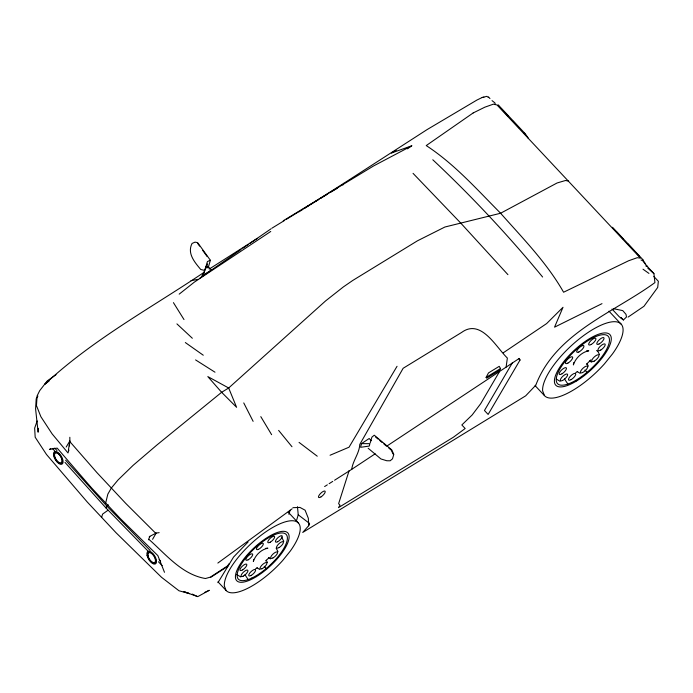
<?xml version="1.0" encoding="UTF-8"?>
<svg xmlns="http://www.w3.org/2000/svg" width="693" height="693" viewBox="0 0 693 693"><rect width="100%" height="100%" fill="white"/><g stroke="black" fill="none" stroke-linecap="round" stroke-linejoin="round"><path stroke-width="1.04" d="M535.784 385.221L525.658 395.85L302.728 532.449L308.654 525.736L308.333 518.295L305.093 510.187L299.948 507.423L292.905 507.683M38.358 428.317L38.115 432.207L35.586 408.905L36.201 398.761L37.916 396.067M69.352 445.963L69.672 442.94M69.828 437.274L69.88 440.921L68.373 450.346L68.928 450L67.992 452.945L52.166 433.939L40.87 416.692L36.46 405.596L37.11 395.859L39.7 390.653L47.254 380.925L56.046 374.679M105.682 502.971L107.839 494.135L111.348 488.019L118.061 479.946L133.117 465.341L156.653 445.218L221.639 392.299L228.673 387.993L325.545 300.953L343.425 286.876L352.806 280.422L417.411 240.835L444.923 227.009L500.597 213.245L557.051 182.995L565.462 180.501L568.615 181.081M253.638 559.381L253.361 561.521C255.319 555.162 261.296 549.367 267.905 548.189L265.714 548.319M573.674 362.664L573.388 364.934C575.459 358.194 581.799 352.053 588.799 350.805L586.477 350.935M506.107 367.134L507.363 358.056C495.833 346.933 480.977 318.234 461.599 332.458L403.144 368.278L359.788 444.412C359.303 453.543 352.858 460.559 351.723 469.343L334.563 480.24M371.214 440.661L369.196 438.504L361.46 443.633L360.611 447.306L369.274 446.058L369.741 444.464M217.94 582.666L233.567 557.051L248.111 541.952M148.441 539.786L149.827 536.373L156.176 533.056L159.173 532.666M202.044 276.481L203.491 274.974L205.5 268.061L207.441 263.972L205.864 267.844M349.168 470.504L338.617 503.707L340.012 505.197L338.47 507.64L453.387 437.231L465.168 428.508L461.841 424.956L472.158 414.968L480.682 403.69L499.566 371.474M101.628 517.35L102.581 514.111L108.091 510.178M148.726 551.81L106.055 508.047L106.687 505.907L108.368 504.876M205.033 269.655L207.415 261.556L210.377 260.256L197.635 242.619L195.028 242.143L192.065 243.442C186.928 253.387 194.681 262.223 200.736 269.49L204.799 270.452L201.316 277.235M208.056 268.165L210.377 260.256M288.912 514.31L290.124 510.195M296.405 520.963L298.224 514.795L297.479 506.704M370.253 442.74L371.89 437.162L374.246 435.204L391.779 449.904L393.806 454.383L392.498 458.827L390.15 460.784L386.815 460.758L380.951 458.965L368.148 448.232M37.171 420.946L34.65 428.179L35.178 437.222L46.474 454.461L87.24 501.992L116.008 532.709L161.538 577.312L179.011 590.783L189.622 593.641L183.541 591.536L197.141 596.43M535.888 384.936C555.933 332.839 613.27 313.011 654.92 282.605L653.932 273.631L647.063 266.242M308.654 525.736L309.589 523.839L308.697 522.834L298.224 514.795M342.87 185.04L343.728 183.35L427.018 129.634L476.983 100.017L482.189 97.496L486.858 96.344L488.4 97.444M500.537 368.546L499.662 370.253L486.694 378.196L486.105 377.39L488.504 372.903L499.22 366.337L500.537 368.546L486.105 377.39M152.581 539.319L156.176 533.056L155.76 533.315L125.728 503.378L96.968 472.661L69.465 441.181M512.534 362.534L484.459 410.499L488.141 414.431L520.027 360.048L519.274 358.42L386.928 446.032M397.046 366.285L349.038 447.193L330.067 455.249M66.173 447.054L69.88 440.921M148.995 539.44C165.922 554.4 182.025 574.592 205.449 578.516L210.351 577.148L227.477 565.947L229.227 563.582M269.213 557.449L265.636 560.966M590.895 359.84L586.391 364.345M179.184 294.144L194.395 282.094L270.764 231.462M308.662 522.851L309.589 523.839M199.87 278.092L241.077 249.489M49.125 380.994L44.846 384.199C92.368 339.847 150.043 308.576 203.733 272.557M217.845 563.062L292.169 508.775M242.836 248.267L248.129 244.62M249.887 243.399L271.041 228.794M407.38 148.822L411.755 145.816L391.415 153.006L396.11 150.45M503.291 352.789L546.63 323.579L563.002 307.302L554.539 327.174L601.992 303.647M351.723 469.343L375.19 453.802M628.075 317.091L643.97 306.28L657.7 287.439L658.35 281.28L653.837 276.464M210.585 577.408L227.832 566.328L227.477 565.947M209.182 269.083L257.363 238.383M299.185 211.737L301.905 209.996M304.634 208.255L343.728 183.35M324.627 486.538L327.339 484.823M329.14 483.679L332.753 481.384M203.491 274.974L211.434 270.071L208.073 266.484L205.5 268.061L208.29 266.84M283.255 220.755L373.631 165.922L411.755 145.816M271.925 228.188L284.71 220.348M286.538 219.231L299.324 211.391M301.152 210.274L308.463 205.795M310.291 204.678L313.028 202.997M314.856 201.88L318.511 199.645M320.339 198.519L327.642 194.04M50.935 448.527L49.42 449.454L57.164 448.111L91.303 487.621L120.071 518.329L157.848 555.604L164.484 572.297M149.264 536.711L149.827 536.373M613.695 308.723L622.764 310.62L626.03 314.388L626.463 317.004L623.44 319.932L621.205 317.801M255.613 568.788L257.19 567.818M575.77 372.635L577.442 371.613M330.379 192.368L337.552 188.115M204.582 592.472L209.286 590.297L197.722 596.656L192.247 594.1M190.999 280.674L198.25 279.314M482.189 97.496L483.887 97.185M361.46 443.633L369.975 443.667M645.824 265.991L647.652 266.346M641.025 259.979L642.801 260.793L645.893 264.899M589.535 360.966L591.536 362.17M577.252 371.604L580.102 373.319M556.444 379.14L560.083 381.332M268.598 557.778L270.487 558.913M257.008 567.81L259.702 569.429M236.521 574.41L240.817 576.992M596.56 350.537L597.522 351.108M195.591 359.918L214.995 372.202M185.334 342.559L203.274 355.214M643 269.196L648.951 273.414M299.064 442.403L317.255 456.211M492.039 100.632L494.897 102.876L495.348 104.444M375.615 437.032L378.092 439.111M379.747 440.497L382.224 442.576M383.879 443.962L386.356 446.032M388.834 448.111L391.311 450.19L393.035 454.002M497.912 105.371L498.847 106.176M647.825 268.208L653.932 273.631M432.796 159.771C471.855 196.362 508.567 235.715 542.61 277.018M612.517 227.269L643.563 260.386M176.923 323.891L192.342 338.262M413.054 173.354L460.758 223.094L507.926 274.653M150.138 550.424L106.687 505.907L65.618 460.195M159.121 559.641L160.62 561.174M158.454 561.789L162.197 565.627M498.172 104.851L525.424 133.948L528.534 138.557M501.056 108.541L508.428 116.398M512.846 121.119L519.499 128.222M523.925 132.952L525.407 134.529M616.657 231.964L623.31 239.059M627.737 243.789L634.372 250.866M636.581 253.231L639.526 256.375M620.919 317.706L623.475 319.906L619.23 316.736L612.04 309.052M608.974 311.166L621.214 324.237M518.788 358.723L520.027 360.048M535.091 385.62L544.447 395.608A52.408 18.235 -43.1 0 0 604.417 363.903L612.473 353.932A52.408 18.235 -43.1 0 0 596.621 327.339A52.408 18.235 -43.1 0 0 542.636 390.852L544.447 395.608M288.21 512.162L298.484 523.128M218 581.843L226.065 590.462A49.446 17.204 -43.1 0 0 282.64 560.55L290.237 551.143A49.446 17.204 -43.1 0 0 275.286 526.056A49.446 17.204 -43.1 0 0 224.35 585.975L226.065 590.462M584.909 370.019L587.023 372.332M264.232 566.311L266.225 568.503M488.496 96.933L489.951 98.553M56.965 450.571L54.808 448.163L52.72 448.752L54.886 451.152M64.977 462.37L106.055 508.047M278.638 430.405L291.987 446.742M642.861 260.126L645.183 263.314M197.696 243.468L199.593 246.093M202.754 250.468L207.181 256.592M564.466 378.932L567.879 384.061M244.941 574.722L248.172 579.565M173.432 302.642L184 319.551M260.802 416.64L271.63 434.693M646.292 265.133L647.167 266.623M587.04 363.582L588.331 366.077M281.592 537.075L283.801 541.346M266.251 560.247L267.463 562.595M597.912 351.472L599.523 354.608M276.117 548.085L278.023 551.775M243.754 402.919L253.127 421.344M473.206 112.924L426.238 145.573C454.461 164.033 477.001 189.484 500.597 213.245C522.912 238.444 546.838 262.777 563.591 292.229L628.681 260.733L637.257 257.701L640.488 258.142L497.046 104.989L493.425 104.141L484.857 107.172L473.206 112.924M228.673 387.993L207.822 376.594L221.639 392.299L236.59 407.311L228.673 387.993M53.621 455.656A7.294 3.482 58.5 0 0 61.72 464.301A7.294 3.482 58.5 0 0 59.494 453.785A7.294 3.482 58.5 0 0 53.621 455.656M54.279 455.977A6.263 2.989 58.5 0 0 61.235 463.4A6.263 2.989 58.5 0 0 59.321 454.374A6.263 2.989 58.5 0 0 54.279 455.977M54.617 456.141A5.743 2.737 58.5 0 0 60.984 462.941A5.743 2.737 58.5 0 0 59.234 454.66A5.743 2.737 58.5 0 0 54.617 456.141M321.084 496.838A4.487 1.507 -44.1 0 0 325.086 491.198A4.487 1.507 -44.1 0 0 319.36 494.871A4.487 1.507 -44.1 0 0 321.084 496.838M576.654 380.916A37.058 12.898 -43.1 0 0 609.97 334.684A37.058 12.898 -43.1 0 0 561.876 364.163A37.058 12.898 -43.1 0 0 576.654 380.916M571.768 382.458A34.693 12.076 -43.1 0 0 609.338 338.695A34.693 12.076 -43.1 0 0 567.385 358.61A34.693 12.076 -43.1 0 0 571.768 382.458M591.32 344.404A4.756 1.655 -43.1 0 0 595.833 338.427A4.756 1.655 -43.1 0 0 589.734 341.961A4.756 1.655 -43.1 0 0 591.32 344.404M599.081 343.988A4.756 1.655 -43.1 0 0 604.027 337.985A4.756 1.655 -43.1 0 0 598.146 340.991A4.756 1.655 -43.1 0 0 599.081 343.988M600.788 350.026A4.756 1.655 -43.1 0 0 605.067 344.092A4.756 1.655 -43.1 0 0 598.891 347.877A4.756 1.655 -43.1 0 0 600.788 350.026M594.187 361.122A4.756 1.655 -43.1 0 0 598.925 355.119A4.756 1.655 -43.1 0 0 592.931 358.394A4.756 1.655 -43.1 0 0 594.187 361.122M582.579 372.565A4.756 1.655 -43.1 0 0 587.733 366.562A4.756 1.655 -43.1 0 0 581.973 369.291A4.756 1.655 -43.1 0 0 582.579 372.565M571.136 379.617A4.756 1.655 -43.1 0 0 575.658 373.64A4.756 1.655 -43.1 0 0 569.559 377.174A4.756 1.655 -43.1 0 0 571.136 379.617M562.032 373.778A4.756 1.655 -43.1 0 0 566.311 367.836A4.756 1.655 -43.1 0 0 560.135 371.621A4.756 1.655 -43.1 0 0 562.032 373.778M562.655 380.431A4.756 1.655 -43.1 0 0 567.61 374.419A4.756 1.655 -43.1 0 0 561.72 377.425A4.756 1.655 -43.1 0 0 562.655 380.431M578.802 352.027A4.756 1.655 -43.1 0 0 583.956 346.032A4.756 1.655 -43.1 0 0 578.205 348.761A4.756 1.655 -43.1 0 0 578.802 352.027M567.905 363.106A4.756 1.655 -43.1 0 0 572.643 357.103A4.756 1.655 -43.1 0 0 566.649 360.377A4.756 1.655 -43.1 0 0 567.905 363.106M147.046 555.405A7.294 3.482 58.5 0 0 155.145 564.05A7.294 3.482 58.5 0 0 152.919 553.534A7.294 3.482 58.5 0 0 147.046 555.405M147.713 555.725A6.263 2.989 58.5 0 0 154.66 563.149A6.263 2.989 58.5 0 0 152.746 554.114A6.263 2.989 58.5 0 0 147.713 555.725M148.042 555.89A5.743 2.737 58.5 0 0 154.409 562.69A5.743 2.737 58.5 0 0 152.659 554.409A5.743 2.737 58.5 0 0 148.042 555.89M256.445 576.602A34.962 12.162 -43.1 0 0 287.872 532.986A34.962 12.162 -43.1 0 0 242.498 560.793A34.962 12.162 -43.1 0 0 256.445 576.602M251.836 578.057A32.727 11.391 -43.1 0 0 287.283 536.772A32.727 11.391 -43.1 0 0 247.696 555.552A32.727 11.391 -43.1 0 0 251.836 578.057M270.279 542.16A4.487 1.559 -43.1 0 0 274.541 536.521A4.487 1.559 -43.1 0 0 268.789 539.856A4.487 1.559 -43.1 0 0 270.279 542.16M277.598 541.761A4.487 1.559 -43.1 0 0 282.276 536.096A4.487 1.559 -43.1 0 0 276.724 538.929A4.487 1.559 -43.1 0 0 277.598 541.761M279.218 547.461A4.487 1.559 -43.1 0 0 283.255 541.857A4.487 1.559 -43.1 0 0 277.425 545.426A4.487 1.559 -43.1 0 0 279.218 547.461M272.99 557.926A4.487 1.559 -43.1 0 0 277.46 552.26A4.487 1.559 -43.1 0 0 271.803 555.353A4.487 1.559 -43.1 0 0 272.99 557.926M262.032 568.719A4.487 1.559 -43.1 0 0 266.892 563.054A4.487 1.559 -43.1 0 0 261.469 565.635A4.487 1.559 -43.1 0 0 262.032 568.719M251.238 575.372A4.487 1.559 -43.1 0 0 255.5 569.733A4.487 1.559 -43.1 0 0 249.749 573.068A4.487 1.559 -43.1 0 0 251.238 575.372M242.654 569.863A4.487 1.559 -43.1 0 0 246.691 564.258A4.487 1.559 -43.1 0 0 240.861 567.836A4.487 1.559 -43.1 0 0 242.654 569.863M243.234 576.134A4.487 1.559 -43.1 0 0 247.912 570.469A4.487 1.559 -43.1 0 0 242.359 573.302A4.487 1.559 -43.1 0 0 243.234 576.134M258.472 549.35A4.487 1.559 -43.1 0 0 263.331 543.684A4.487 1.559 -43.1 0 0 257.909 546.266A4.487 1.559 -43.1 0 0 258.472 549.35M248.189 559.797A4.487 1.559 -43.1 0 0 252.659 554.14A4.487 1.559 -43.1 0 0 247.003 557.224A4.487 1.559 -43.1 0 0 248.189 559.797"/></g></svg>
